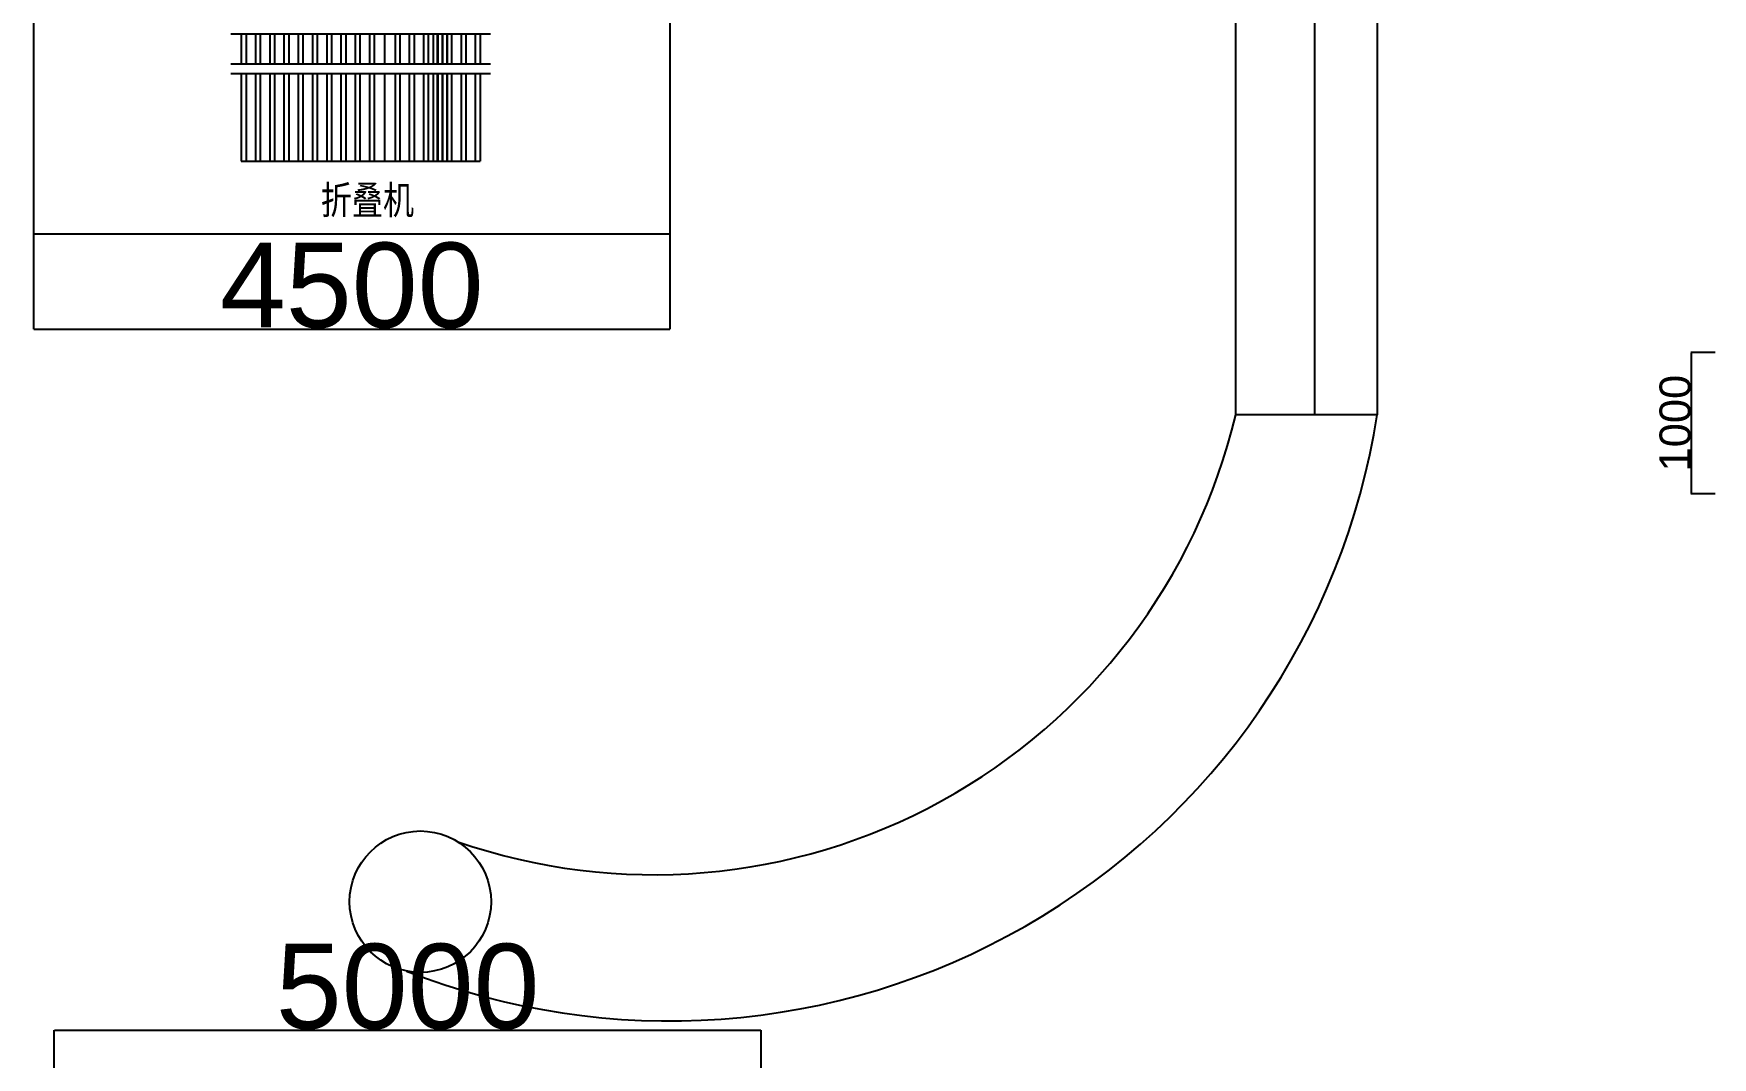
# Model space of a CAD drawing. Header units: millimetres. Extents: x 3806 to 246873, y -8027 to 78401.
# Drawn here: x 190216 to 202087, y 28397 to 35635 of the extents above; entities that cross this region are included whole.
import ezdxf

# ---------------------------------------------------------------- set-up
doc = ezdxf.new("R2010")
doc.units = ezdxf.units.MM
doc.header["$LTSCALE"] = 20
doc.layers.add('02', color=7, linetype='Continuous')
doc.styles.get("Standard").update_dxf_attribs({"font": 'arial.ttf', "height": 2000})
doc.styles.add('图纸中文说明', font='simplex.shx', dxfattribs={"width": 0.8, "bigfont": 'hztxt.shx'})
doc.dimstyles.new('ISO-25', dxfattribs={"dimtxt": 400, "dimasz": 2.5, "dimexe": 1.25, "dimexo": 0.625, "dimtad": 1, "dimtxsty": 'Standard', "dimcen": 2.5, "dimclrd": 1, "dimclre": 1, "dimclrt": 1, "dimadec": 0, "dimazin": 0, "dimtfac": 1, "dimtmove": 0, "dimatfit": 3, "dimfxl": 0, "dimarcsym": 0})

# ---------------------------------------------------------------- blocks, each defined once
blk = doc.blocks.new('*D98')
at = {"color": 1, "lineweight": -2, "transparency": 16777216}
for p, q in [((190216, 34219), (190216, 33545)), ((194716, 34219), (194716, 33545)), ((190219, 33546), (194714, 33546))]:
    blk.add_line(p, q, dxfattribs=at)
at = {"color": 1, "transparency": 16777216}
for points in [[(190219, 33547), (190219, 33546), (190216, 33546)], [(194714, 33547), (194714, 33546), (194716, 33546)]]:
    blk.add_solid(points, dxfattribs=at)
at = {"layer": 'Defpoints', "color": 0, "transparency": 16777216}
for p in [(190216, 34220), (194716, 34220), (194716, 33546)]:
    blk.add_point(p, dxfattribs=at)
at = {"color": 1, "transparency": 16777216, "insert": (192466, 33853), "char_height": 600, "attachment_point": 5}
blk.add_mtext('4500', dxfattribs=at)
blk = doc.blocks.new('*D125')
at = {"color": 1, "lineweight": -2, "transparency": 16777216}
for p, q in [((198717, 47859), (199276, 47859)), ((199274, 47856), (199274, 32946)), ((198717, 32943), (199276, 32943))]:
    blk.add_line(p, q, dxfattribs=at)
at = {"color": 1, "transparency": 16777216}
for points in [[(199274, 47856), (199275, 47856), (199274, 47859)], [(199274, 32946), (199275, 32946), (199274, 32943)]]:
    blk.add_solid(points, dxfattribs=at)
at = {"layer": 'Defpoints', "color": 0, "transparency": 16777216}
for p in [(198716, 47859), (198716, 32943), (199274, 32943)]:
    blk.add_point(p, dxfattribs=at)
at = {"color": 1, "transparency": 16777216, "insert": (199018, 39401), "char_height": 500, "attachment_point": 5, "rotation": 90}
blk.add_mtext('17000', dxfattribs=at)
blk = doc.blocks.new('*D132')
at = {"color": 1, "lineweight": -2, "transparency": 16777216}
for p, q in [((202106, 33381), (201935, 33381)), ((201937, 33379), (201937, 32384)), ((202106, 32381), (201935, 32381))]:
    blk.add_line(p, q, dxfattribs=at)
at = {"color": 1, "transparency": 16777216}
for points in [[(201936, 33379), (201937, 33379), (201937, 33381)], [(201936, 32384), (201937, 32384), (201937, 32381)]]:
    blk.add_solid(points, dxfattribs=at)
at = {"layer": 'Defpoints', "color": 0, "transparency": 16777216}
for p in [(202107, 33381), (201937, 32381), (202107, 32381)]:
    blk.add_point(p, dxfattribs=at)
at = {"color": 1, "transparency": 16777216, "insert": (201824, 32881), "char_height": 220, "attachment_point": 5, "rotation": 90}
blk.add_mtext('1000', dxfattribs=at)
blk = doc.blocks.new('*D157')
at = {"color": 1, "lineweight": -2, "transparency": 16777216}
for p, q in [((190361, 28139), (190361, 28590)), ((190364, 28589), (195359, 28589)), ((195361, 28139), (195361, 28590))]:
    blk.add_line(p, q, dxfattribs=at)
at = {"color": 1, "transparency": 16777216}
for points in [[(190364, 28589), (190364, 28588), (190361, 28589)], [(195359, 28589), (195359, 28588), (195361, 28589)]]:
    blk.add_solid(points, dxfattribs=at)
at = {"layer": 'Defpoints', "color": 0, "transparency": 16777216}
for p in [(195361, 28589), (190361, 28139), (195361, 28139)]:
    blk.add_point(p, dxfattribs=at)
at = {"color": 1, "transparency": 16777216, "insert": (192861, 28896), "char_height": 600, "attachment_point": 5}
blk.add_mtext('5000', dxfattribs=at)

msp = doc.modelspace()

# ---------------------------------------------------------------- linework, layer by layer
at = {"color": 254}
for p, q in [((193446.484, 35631.713), (191611.075, 35631.713)), ((191684.881, 34733.191), (193372.958, 34733.191))]:
    msp.add_line(p, q, dxfattribs=at)
at = {"color": 3}
msp.add_lwpolyline([(199716.182, 47858.753), (199716.182, 32939.869), (198716.182, 32939.869), (198716.182, 47858.753)], close=True, dxfattribs=at)
at = {"color": 254}
msp.add_lwpolyline([(194716.182, 40919.569), (190216.182, 40919.569), (190216.182, 34219.569), (194716.182, 34219.569)], close=True, dxfattribs=at)
at = {"color": 3}
msp.add_circle((192950.867, 29497.599), 500, dxfattribs=at)
for centre, radius, start, end in [((194710.906, 33720.066), 5065.718, 248.4890245, 351.1403219), ((194600.975, 33918.075), 4229.872, 250.8948418, 346.6286616)]:
    msp.add_arc(centre, radius, start, end, dxfattribs=at)
at = {"layer": '02', "color": 254}
for p, q in [((191684.881, 35632.578), (191684.881, 35418.777)), ((191718.429, 35632.578), (191718.429, 35418.777)), ((191785.525, 35632.578), (191785.525, 35418.777)), ((191819.073, 35632.578), (191819.073, 35418.777)), ((191886.168, 35632.578), (191886.168, 35418.777)), ((191919.716, 35632.578), (191919.716, 35418.777)), ((191986.812, 35632.578), (191986.812, 35418.777)), ((192020.36, 35632.578), (192020.36, 35418.777)), ((192087.456, 35632.578), (192087.456, 35418.777)), ((192121.004, 35632.578), (192121.004, 35418.777)), ((192188.1, 35632.578), (192188.1, 35418.777)), ((192221.648, 35632.578), (192221.648, 35418.777)), ((192288.744, 35632.578), (192288.744, 35418.777)), ((192322.292, 35632.578), (192322.292, 35418.777)), ((192389.388, 35632.578), (192389.388, 35418.777)), ((192422.936, 35632.578), (192422.936, 35418.777)), ((192490.032, 35632.578), (192490.032, 35418.777)), ((192523.58, 35632.578), (192523.58, 35418.777)), ((192590.675, 35632.578), (192590.675, 35418.777)), ((192624.223, 35632.578), (192624.223, 35418.777)), ((192698.029, 35632.578), (192698.029, 35418.777)), ((192772.114, 35632.578), (192772.114, 35418.777)), ((192805.662, 35632.578), (192805.662, 35418.777)), ((192872.758, 35632.578), (192872.758, 35418.777)), ((192906.306, 35632.578), (192906.306, 35418.777)), ((192973.402, 35632.578), (192973.402, 35418.777)), ((193006.95, 35632.578), (193006.95, 35418.777)), ((193040.766, 35632.578), (193040.766, 35418.777)), ((193071.026, 35632.578), (193071.026, 35418.777)), ((193074.046, 35632.578), (193074.046, 35418.777)), ((193074.314, 35632.578), (193074.314, 35418.777)), ((193104.306, 35632.578), (193104.306, 35418.777)), ((193107.594, 35632.578), (193107.594, 35418.777)), ((193138.122, 35632.578), (193138.122, 35418.777)), ((193141.41, 35632.578), (193141.41, 35418.777)), ((193171.67, 35632.578), (193171.67, 35418.777)), ((193171.67, 35632.578), (193171.67, 35418.777)), ((193238.766, 35632.578), (193238.766, 35418.777)), ((193272.314, 35632.578), (193272.314, 35418.777)), ((193339.41, 35632.578), (193339.41, 35418.777)), ((193372.958, 35632.578), (193372.958, 35418.777)), ((193446.484, 35418.777), (191611.075, 35418.777)), ((193446.484, 35351.379), (191611.075, 35351.379)), ((191684.881, 35351.379), (191684.881, 34733.191)), ((191718.429, 35351.379), (191718.429, 34733.191)), ((191785.525, 35351.379), (191785.525, 34733.191)), ((191819.073, 35351.379), (191819.073, 34733.191)), ((191886.168, 35351.379), (191886.168, 34733.191)), ((191919.716, 35351.379), (191919.716, 34733.191)), ((191986.812, 35351.379), (191986.812, 34733.191)), ((192020.36, 35351.379), (192020.36, 34733.191)), ((192087.456, 35351.379), (192087.456, 34733.191)), ((192121.004, 35351.379), (192121.004, 34733.191)), ((192188.1, 35351.379), (192188.1, 34733.191)), ((192221.648, 35351.379), (192221.648, 34733.191)), ((192288.744, 35351.379), (192288.744, 34733.191)), ((192322.292, 35351.379), (192322.292, 34733.191)), ((192389.388, 35351.379), (192389.388, 34733.191)), ((192422.936, 35351.379), (192422.936, 34733.191)), ((192490.032, 35351.379), (192490.032, 34733.191)), ((192523.58, 35351.379), (192523.58, 34733.191)), ((192590.675, 35351.379), (192590.675, 34733.191)), ((192624.223, 35351.379), (192624.223, 34733.191)), ((192698.029, 35351.379), (192698.029, 34733.191)), ((192772.114, 35351.379), (192772.114, 34733.191)), ((192805.662, 35351.379), (192805.662, 34733.191)), ((192872.758, 35351.379), (192872.758, 34733.191)), ((192906.306, 35351.379), (192906.306, 34733.191)), ((192973.402, 35351.379), (192973.402, 34733.191)), ((193006.95, 35351.379), (193006.95, 34733.191)), ((193040.766, 35351.379), (193040.766, 34733.191)), ((193071.026, 35351.379), (193071.026, 34733.191)), ((193074.046, 35351.379), (193074.046, 34733.191)), ((193074.314, 35351.379), (193074.314, 34733.191)), ((193104.306, 35351.379), (193104.306, 34733.191)), ((193107.594, 35351.379), (193107.594, 34733.191)), ((193138.122, 35351.379), (193138.122, 34733.191)), ((193141.41, 35351.379), (193141.41, 34733.191)), ((193171.67, 35351.379), (193171.67, 34733.191)), ((193171.67, 35351.379), (193171.67, 34733.191)), ((193238.766, 35351.379), (193238.766, 34733.191)), ((193272.314, 35351.379), (193272.314, 34733.191)), ((193339.41, 35351.379), (193339.41, 34733.191)), ((193372.958, 35351.379), (193372.958, 34733.191))]:
    msp.add_line(p, q, dxfattribs=at)

# ---------------------------------------------------------------- texts
at = {"color": 1, "insert": (192906.161, 34559.091), "char_height": 201.28771, "width": 1629.68706, "attachment_point": 3, "style": '图纸中文说明'}
msp.add_mtext('{\\fFangSong|b0|i0|c134|p49;折叠机}', dxfattribs=at)

# ---------------------------------------------------------------- dimensions: what is measured, and where the dimension line sits
dim = msp.add_linear_dim(base=(199274.381, 32943.274), p1=(198716.182, 47858.753), p2=(198716.182, 32943.274), angle=270, text='17000', dimstyle='ISO-25')
dim.commit()
dim.dimension.update_dxf_attribs({"geometry": '*D125', "text_midpoint": (199274.381, 39401.013), "dimtype": 160})
for base, p1, p2, picture, middle in [((194716.182, 33546.468), (190216.182, 34219.569), (194716.182, 34219.569), '*D98', (192466.182, 33546.468)), ((195361.225, 28588.674), (190361.225, 28138.753), (195361.225, 28138.753), '*D157', (192861.225, 28588.674))]:
    dim = msp.add_linear_dim(base=base, p1=p1, p2=p2, dimstyle='ISO-25')
    dim.commit()
    dim.dimension.update_dxf_attribs({"geometry": picture, "text_midpoint": middle, "dimtype": 160})
dim = msp.add_linear_dim(base=(201936.643, 32381.321), p1=(202106.696, 33381.321), p2=(202106.696, 32381.321), angle=90, dimstyle='ISO-25')
dim.commit()
dim.dimension.update_dxf_attribs({"geometry": '*D132', "text_midpoint": (201823.692, 32881.321)})

doc.saveas('drawing.dxf')
